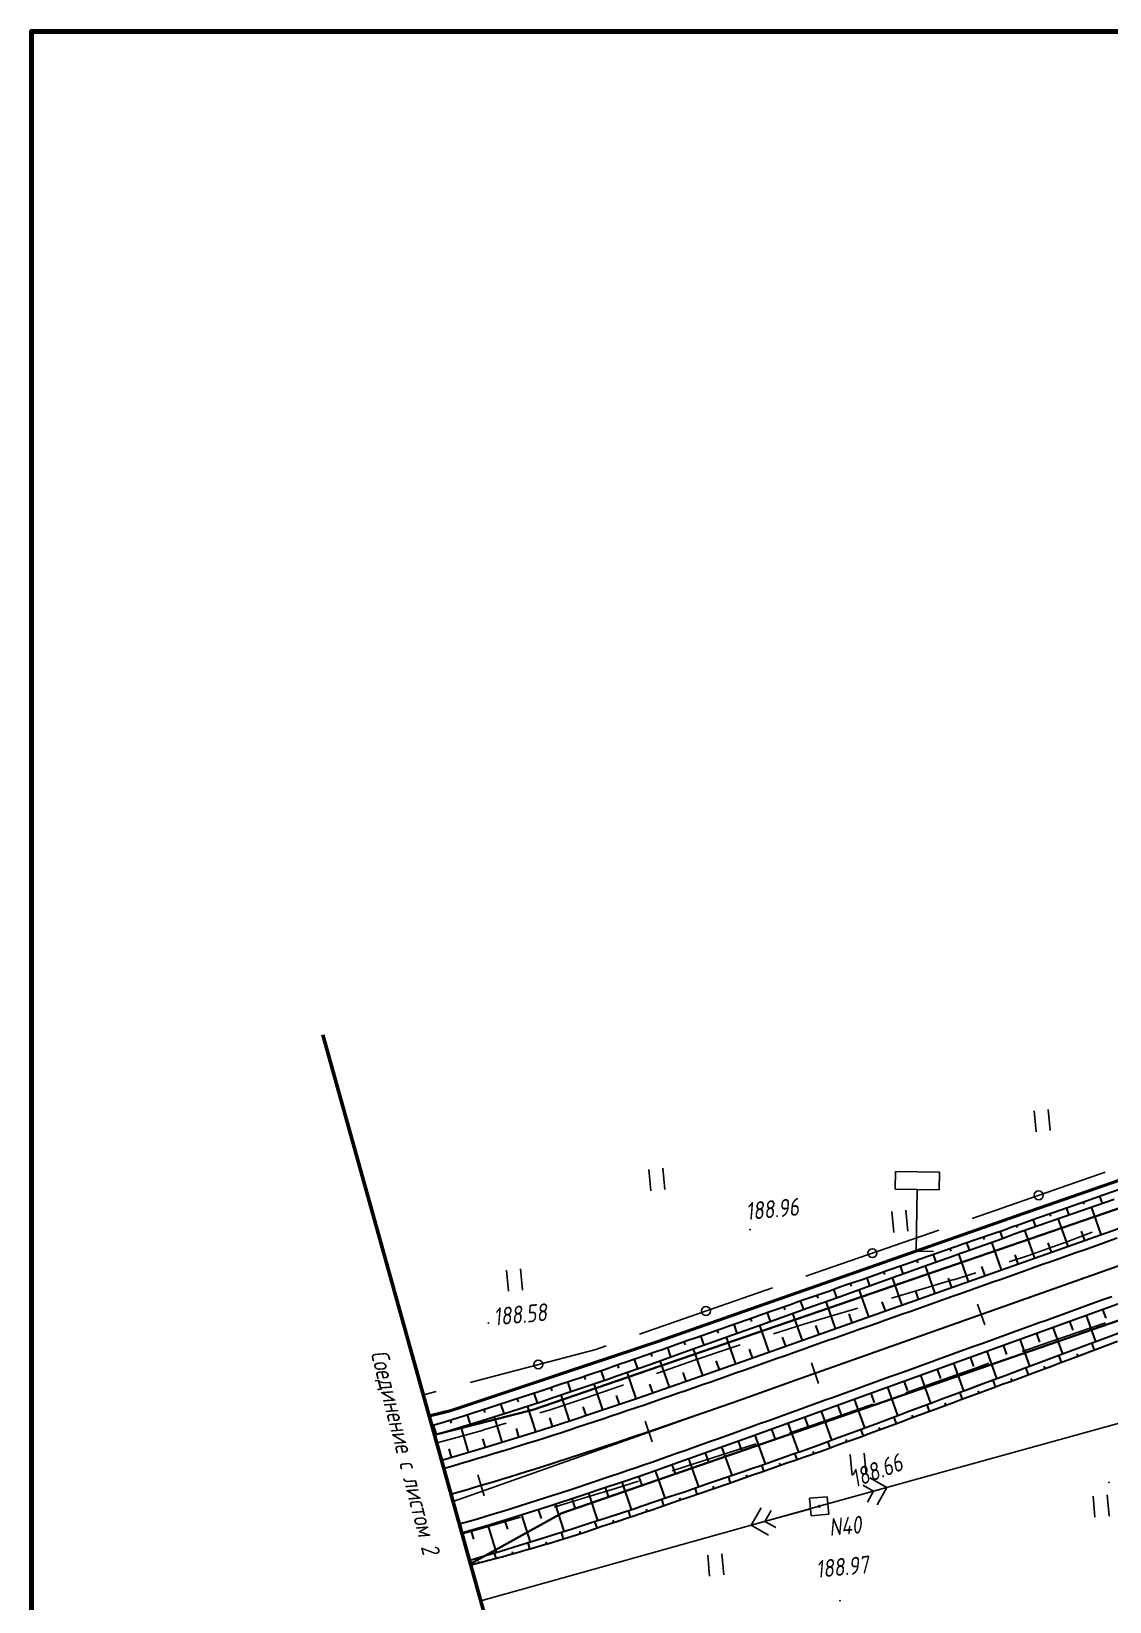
# Model space of a CAD drawing. Header units: millimetres. Extents: x 1808 to 2910, y -1045 to 155.
# Drawn here: x 1807.6 to 1930, y -933.8 to -755.5 of the extents above; entities that cross this region are included whole.
import ezdxf

# ---------------------------------------------------------------- set-up
doc = ezdxf.new("R2010")
doc.units = ezdxf.units.MM
doc.linetypes.add('CONTI', pattern=[0])
for name, color, linetype, lineweight in [('10', 1, 'Continuous', 35), ('КОПИЯ_ОСЬ_13_ОТКОСЫ', 7, 'Continuous', 30), ('КОПИЯ_ОСЬ_ГРАНИЦЫ_ПОЛОС', 7, 'Continuous', 30), ('ОСЬ_ВЕРХ_ПОКРЫТИЯ_ГРАНИЦЫ_ПОЛОС', 7, 'Continuous', 30), ('ОСЬ_ВЕРХ_ПОКРЫТИЯ_ОСЬ', 1, 'Continuous', 30)]:
    doc.layers.add(name, color=color, linetype=linetype, lineweight=lineweight)
for name, color, linetype in [('_Оформление', 7, 'Continuous'), ('_Ростелеком', 6, 'Continuous'), ('NAD_MDEFAULT', 7, 'CONTI'), ('PI_OTDEFAULT', 172, 'CONTI'), ('PI_TTDEFAULT', 5, 'CONTI'), ('PLN_O', 7, 'CONTI'), ('SIT_LDEFAULT', 7, 'CONTI'), ('USLZNDEFAULT', 7, 'CONTI'), ('ZAPSKDEFAULT', 7, 'CONTI'), ('КОПИЯ_ОСЬ_ТАНГЕНСЫ', 1, 'Continuous'), ('ОСЬ_ВЕРХ_ПОКРЫТИЯ_ПИКЕТЫ', 1, 'Continuous')]:
    doc.layers.add(name, color=color, linetype=linetype)
doc.styles.add('eskd', font='isocpeur.ttf', dxfattribs={"width": 1.2, "height": 2})
doc.linetypes.add('Связь', pattern='A,12.5,[130,ltypeshp.shx,S=1,R=-30,X=0,Y=0.9],1,[130,ltypeshp.shx,S=1,R=-30,X=0,Y=0.9],1,[130,ltypeshp.shx,S=1,R=-30,X=0,Y=0.9],4.5', length=19)

# ---------------------------------------------------------------- blocks, each defined once
blk = doc.blocks.new('BL_2011')
at = {"color": 0}
for p, q in [((0, 0), (0, 2.4)), ((1.6, 0), (1.6, 2.4))]:
    blk.add_line(p, q, dxfattribs=at)
blk = doc.blocks.new('BL_27')
at = {"color": 0}
for p, q in [((1, 1), (-1, 1)), ((-1, 1), (-1, -1)), ((1, -1), (1, 1)), ((-1, -1), (1, -1))]:
    blk.add_line(p, q, dxfattribs=at)
blk.add_circle((0, 0), 0.1, dxfattribs=at)
blk = doc.blocks.new('BL_13')
at = {"color": 0}
for p, q in [((-2.5, 7), (-2.5, 9)), ((-2.5, 9), (2.5, 9)), ((2.5, 9), (2.5, 7)), ((0, 7), (-2.5, 7)), ((0, 0), (0, 7)), ((2.5, 7), (0, 7)), ((2, 0), (0, 0))]:
    blk.add_line(p, q, dxfattribs=at)

msp = doc.modelspace()

# ---------------------------------------------------------------- linework, layer by layer
at = {"lineweight": 50}
msp.add_line((1840.68, -869.47), (1874.34, -990.04), dxfattribs=at)
at = {"layer": '10'}
for points in [[(2340.8, -809.75), (2326.22, -807.28), (2312.08, -805.76), (2278.54, -802.18), (2261.97, -800.24), (2163.25, -813), (2163.25, -813), (2069.02, -837.92), (2070.37, -844.9), (2007.36, -862.93), (1993.22, -867.8), (1864.53, -912.06), (1853.36, -914.89)], [(2650.1, -861.16), (2626.95, -857.05), (2570.11, -856.09), (2565.26, -865.7), (2519.43, -865.27), (2470.7, -857.69), (2465.22, -856.38), (2469.16, -847.43), (2442.03, -843.61), (2381.61, -830.69), (2299.11, -815.87), (2220.12, -825.4), (2217.18, -825.21), (2172.07, -831.2), (2010.75, -874.33), (2006.06, -875.95), (1867.8, -923.77), (1857.45, -929.54)], [(1857.45, -929.54), (1867.8, -923.77), (2006.06, -875.95), (2010.75, -874.33), (2172.07, -831.2), (2217.18, -825.21), (2220.12, -825.4), (2299.11, -815.87), (2381.61, -830.69)]]:
    msp.add_lwpolyline(points, dxfattribs=at)
at = {"layer": '_Оформление', "lineweight": 70, "ltscale": 200}
msp.add_lwpolyline([(2910.36, -755.52), (1807.57, -755.52), (1807.57, -1041.4), (2910.36, -1041.4)], close=True, dxfattribs=at)
at = {"layer": '_Ростелеком', "color": 5, "linetype": 'Связь', "const_width": 0.35}
msp.add_lwpolyline([(2340.8, -809.75), (2326.23, -807.2), (2312.08, -805.76), (2291.55, -803.57), (2261.95, -801.04), (2233.77, -804.47), (2208.72, -807.74), (2183.25, -810.74), (2183.25, -810.74), (2163.25, -813), (2122.18, -823.87), (2079.78, -837.58), (2042.87, -848.89), (2007.26, -861.09), (1958.59, -876.44), (1920.12, -889.79), (1878.5, -904.36), (1855.21, -912.13), (1852.76, -912.74)], dxfattribs=at)
at = {"layer": 'PI_TTDEFAULT', "color": 5}
for p in [(1889.17, -891.6, 188.96), (1859.45, -902.19, 188.58), (1929.95, -920.29, 189.59), (1897.03, -923, 188.97), (1899.4, -933.71, 189.16)]:
    msp.add_point(p, dxfattribs=at)
at = {"layer": 'PLN_O'}
for p, q in [((1914.4, -890.32), (1929.51, -885.07)), ((1895.5, -896.88), (1910.61, -891.63)), ((1876.62, -903.45), (1891.73, -898.19)), ((1857.39, -908.94), (1871.66, -905.18)), ((1871.66, -905.18), (1872.83, -904.77)), ((1852.09, -910.34), (1853.53, -909.96))]:
    msp.add_line(p, q, dxfattribs=at)
for centre in [(1921.95, -887.69), (1903.06, -894.26), (1884.17, -900.82), (1865.13, -906.9)]:
    msp.add_circle(centre, 0.5, dxfattribs=at)
at = {"layer": 'SIT_LDEFAULT', "color": 7}
for p, q in [((1925.25, -892.92), (1920.79, -894.52)), ((1928.03, -891.86), (1925.25, -892.92)), ((1920.79, -894.52), (1918.62, -895.24)), ((1914.81, -896.48), (1912.31, -897.27)), ((1908.03, -898.55), (1905.23, -899.38)), ((1912.31, -897.26), (1908.03, -898.55)), ((1899.49, -901.07), (1895.29, -902.33)), ((1901.41, -900.51), (1899.49, -901.07)), ((1927.88, -902.75), (1929.54, -902.18)), ((1895.29, -902.33), (1891.84, -903.41)), ((1923.34, -904.3), (1927.88, -902.75)), ((1887.04, -904.99), (1882.86, -906.41)), ((1888.04, -904.66), (1887.04, -904.99)), ((1897.03, -923), (1962.76, -904.76)), ((1920.08, -905.42), (1923.34, -904.3)), ((1882.86, -906.42), (1878.68, -907.88)), ((1910.47, -908.82), (1914.78, -907.3)), ((1914.78, -907.3), (1916.31, -906.75)), ((1874.8, -909.21), (1874.53, -909.31)), ((1878.68, -907.87), (1878.57, -907.91)), ((1906.88, -910.1), (1910.47, -908.82)), ((1870.45, -910.72), (1866.49, -912.04)), ((1874.52, -909.32), (1870.45, -910.72)), ((1866.49, -912.04), (1865.32, -912.4)), ((1897.81, -913.26), (1901.94, -911.83)), ((1901.94, -911.83), (1903.11, -911.42)), ((1858.9, -914.34), (1855.03, -915.42)), ((1861.48, -913.57), (1858.9, -914.33)), ((1893.64, -914.67), (1893.81, -914.61)), ((1893.81, -914.61), (1897.81, -913.27)), ((1855.03, -915.42), (1853.61, -915.8)), ((1885.86, -917.21), (1889.86, -915.92)), ((1881.85, -918.49), (1885.86, -917.21)), ((1880.34, -918.97), (1881.85, -918.49)), ((1904.73, -920.87), (1902.77, -919.75)), ((1869.99, -922.17), (1873.9, -920.97)), ((1873.9, -920.97), (1876.51, -920.16)), ((1897.99, -922.73), (1904.73, -920.87)), ((1901.97, -920.59), (1903.2, -921.29)), ((1903.2, -921.29), (1902.5, -922.52)), ((1903.63, -922.83), (1904.73, -920.87)), ((1858.62, -933.74), (1897.03, -923)), ((1866.95, -923.09), (1869.99, -922.17)), ((1890.43, -923.19), (1889.32, -925.16)), ((1896.07, -923.27), (1889.32, -925.16)), ((1890.87, -924.72), (1891.56, -923.49)), ((1858.42, -925.58), (1862.31, -924.45)), ((1862.31, -924.46), (1863.11, -924.22)), ((1889.32, -925.16), (1891.29, -926.27)), ((1892.1, -925.42), (1890.87, -924.72)), ((1856.49, -926.12), (1858.42, -925.58))]:
    msp.add_line(p, q, dxfattribs=at)
at = {"layer": 'КОПИЯ_ОСЬ_13_ОТКОСЫ'}
for points in [[(1854.16, -917.75), (1854.28, -917.72), (1859.02, -916.33), (1864.7, -914.57), (1866.59, -913.97), (1868.94, -913.21), (1871.3, -912.43), (1873.66, -911.64), (1876.39, -910.72), (1879.31, -909.71), (1883.54, -908.24), (1891.07, -905.59), (1960.77, -880.92), (1977.89, -874.97), (1995.07, -869.16), (2012.29, -863.51), (2029.57, -858.01), (2046.89, -852.66), (2118.67, -830.87)], [(1856.46, -926.01), (1857.6, -925.68), (1859.06, -925.24), (1860.51, -924.8), (1861.96, -924.36), (1863.41, -923.91), (1865.34, -923.29), (1866.78, -922.83), (1869.9, -921.81), (1873.01, -920.77), (1874.92, -920.13), (1877.78, -919.15), (1880.62, -918.15), (1883.94, -916.98), (1889.14, -915.13), (1938.05, -897.45), (1963.43, -888.47), (1980.48, -882.54), (1997.59, -876.75), (2014.75, -871.12), (2031.96, -865.64), (2049.22, -860.31), (2115.24, -840.27)], [(1853.06, -913.82), (1853.16, -913.79), (1854.09, -913.51), (1855.96, -912.95), (1856.89, -912.65), (1857.82, -912.35), (1859.69, -911.76), (1862.48, -910.83), (1863.42, -910.53), (1865.29, -909.93), (1866.22, -909.61), (1867.15, -909.3), (1869.02, -908.69), (1869.95, -908.37), (1870.89, -908.04), (1872.76, -907.41), (1873.69, -907.09), (1874.62, -906.76), (1875, -906.63), (1877.43, -905.8), (1878.36, -905.47), (1879.3, -905.14), (1881.18, -904.49), (1882.11, -904.15), (1883.05, -903.82), (1885.87, -902.84), (1886.81, -902.5), (1889.63, -901.52), (1890.57, -901.18), (1891.52, -900.85), (1893.79, -900.07), (1894.35, -899.87), (1895.29, -899.52), (1898.13, -898.56), (1899.07, -898.21), (1900.01, -897.87), (1901.9, -897.23), (1902.85, -896.9), (1903.79, -896.55), (1904.73, -896.22), (1906.62, -895.57), (1907.57, -895.24), (1908.5, -894.89), (1911.34, -893.92), (1912.28, -893.59), (1912.66, -893.45), (1913.22, -893.24), (1917.01, -891.96), (1917.96, -891.63), (1918.89, -891.28), (1919.84, -890.95), (1921.72, -890.29), (1923.61, -889.63), (1927.39, -888.3), (1929.27, -887.64), (1932.1, -886.64)], [(1928.86, -887.78), (1929.15, -888.6)], [(1853.35, -914.87), (1854.4, -914.57), (1858.16, -913.43), (1861.91, -912.26), (1865.65, -911.05), (1866.58, -910.73), (1869.39, -909.79), (1873.13, -908.51), (1874.06, -908.19), (1877.8, -906.88), (1878.74, -906.55), (1881.55, -905.55), (1886.24, -903.88), (1887.17, -903.54), (1890, -902.54), (1891.87, -901.86), (1894.7, -900.85), (1895.64, -900.51), (1898.47, -899.51), (1900.35, -898.82), (1903.17, -897.82), (1904.11, -897.47), (1905.05, -897.13), (1906.94, -896.47), (1907.88, -896.13), (1908.82, -895.78), (1911.65, -894.78), (1912.59, -894.44), (1912.96, -894.3), (1913.53, -894.1), (1917.3, -892.77), (1918.24, -892.43), (1919.18, -892.08), (1922.01, -891.09), (1927.67, -889.11), (1930.51, -888.12)], [(1853.35, -914.87), (1854.4, -914.57), (1858.16, -913.43), (1861.91, -912.26), (1865.65, -911.05), (1866.58, -910.73), (1869.39, -909.79), (1873.13, -908.51), (1874.06, -908.19), (1877.8, -906.88), (1878.74, -906.55), (1881.55, -905.55), (1886.24, -903.88), (1887.17, -903.54), (1890, -902.54), (1891.87, -901.86), (1894.7, -900.85), (1895.64, -900.51), (1898.47, -899.51), (1900.35, -898.82), (1903.17, -897.82), (1904.11, -897.47), (1905.05, -897.13), (1906.94, -896.47), (1907.88, -896.13), (1908.82, -895.78), (1911.65, -894.78), (1912.59, -894.44), (1912.96, -894.3), (1913.53, -894.1), (1917.3, -892.77), (1918.24, -892.43), (1919.18, -892.08), (1922.01, -891.09), (1927.67, -889.11), (1930.51, -888.12)], [(1925.09, -889.11), (1925.37, -889.91)], [(1926.97, -888.44), (1927.07, -888.71)], [(1929.06, -892.14), (1927.96, -889.01)], [(1919.43, -891.09), (1919.52, -891.36)], [(1921.31, -890.43), (1921.6, -891.23)], [(1923.2, -889.77), (1923.3, -890.04)], [(1925.29, -893.48), (1924.18, -890.33)], [(1913.76, -893.06), (1914.05, -893.91)], [(1915.65, -892.42), (1915.75, -892.7)], [(1917.75, -896.15), (1916.64, -893)], [(1917.54, -891.77), (1917.83, -892.58)], [(1921.52, -894.81), (1920.4, -891.65)], [(1923.41, -894.15), (1923.03, -893.09)], [(1927.18, -892.81), (1926.81, -891.76)], [(1908.1, -895.04), (1908.21, -895.34)], [(1909.98, -894.39), (1910.28, -895.26)], [(1911.88, -893.73), (1911.98, -894.02)], [(1913.98, -897.48), (1912.87, -894.34)], [(1919.64, -895.48), (1919.27, -894.43)], [(1904.32, -896.36), (1904.43, -896.67)], [(1906.21, -895.71), (1906.52, -896.61)], [(1910.21, -898.82), (1909.1, -895.68)], [(1915.87, -896.82), (1915.49, -895.77)], [(1898.66, -898.36), (1899.01, -899.31)], [(1900.55, -897.69), (1900.66, -898.01)], [(1902.67, -901.49), (1901.57, -898.39)], [(1902.44, -897.04), (1902.76, -897.97)], [(1906.44, -900.15), (1905.34, -897.03)], [(1908.32, -899.48), (1907.96, -898.45)], [(1912.1, -898.15), (1911.73, -897.1)], [(1893, -900.34), (1893.11, -900.68)], [(1894.88, -899.67), (1895.25, -900.65)], [(1896.77, -899.02), (1896.89, -899.35)], [(1898.9, -902.82), (1897.81, -899.74)], [(1904.55, -900.82), (1904.19, -899.79)], [(1889.22, -901.66), (1889.34, -902.01)], [(1891.11, -900.99), (1891.46, -902.01)], [(1895.13, -904.16), (1894.04, -901.09)], [(1900.78, -902.15), (1900.42, -901.13)], [(1925.46, -902), (1925.82, -903)], [(1927.34, -901.32), (1928.41, -904.29)], [(1929.22, -900.64), (1929.58, -901.63)], [(1857.33, -929.13), (1857.52, -929.07), (1858.5, -928.79), (1860.46, -928.21), (1860.85, -928.09), (1861.43, -927.9), (1862.41, -927.61), (1864.36, -927.01), (1865.33, -926.69), (1867.27, -926.08), (1868.24, -925.77), (1869.22, -925.48), (1871.15, -924.85), (1872.11, -924.53), (1873.08, -924.23), (1875.97, -923.27), (1876.93, -922.96), (1879.8, -921.98), (1880.76, -921.65), (1881.72, -921.34), (1882.67, -921.01), (1884.58, -920.35), (1886.49, -919.7), (1888.38, -919.03), (1889.33, -918.7), (1890.28, -918.39), (1892.17, -917.71), (1893.12, -917.37), (1894.07, -917.06), (1895.01, -916.73), (1896.9, -916.05), (1897.84, -915.7), (1898.77, -915.35), (1901.59, -914.33), (1902.53, -913.97), (1903.46, -913.62), (1905.34, -912.92), (1906.27, -912.57), (1907.21, -912.21), (1910.02, -911.17), (1910.95, -910.81), (1911.89, -910.46), (1913.77, -909.76), (1914.7, -909.42), (1915.64, -909.06), (1918.45, -908.02), (1920.32, -907.31), (1923.14, -906.27), (1924.07, -905.91), (1927.82, -904.51), (1928.76, -904.16), (1932.51, -902.77)], [(1857.33, -929.13), (1857.52, -929.07), (1858.5, -928.79), (1860.46, -928.21), (1860.85, -928.09), (1861.43, -927.9), (1862.41, -927.61), (1864.36, -927.01), (1865.33, -926.69), (1867.27, -926.08), (1868.24, -925.77), (1869.22, -925.48), (1871.15, -924.85), (1872.11, -924.53), (1873.08, -924.23), (1875.97, -923.27), (1876.93, -922.96), (1879.8, -921.98), (1880.76, -921.65), (1881.72, -921.34), (1882.67, -921.01), (1884.58, -920.35), (1886.49, -919.7), (1888.38, -919.03), (1889.33, -918.7), (1890.28, -918.39), (1892.17, -917.71), (1893.12, -917.37), (1894.07, -917.06), (1895.01, -916.73), (1896.9, -916.05), (1897.84, -915.7), (1898.77, -915.35), (1901.59, -914.33), (1902.53, -913.97), (1903.46, -913.62), (1905.34, -912.92), (1906.27, -912.57), (1907.21, -912.21), (1910.02, -911.17), (1910.95, -910.81), (1911.89, -910.46), (1913.77, -909.76), (1914.7, -909.41), (1915.64, -909.06), (1918.45, -908.02), (1920.32, -907.31), (1923.14, -906.26), (1924.07, -905.91), (1927.82, -904.51), (1928.76, -904.16), (1932.51, -902.77)], [(1883.56, -903.64), (1883.93, -904.7)], [(1885.45, -902.99), (1885.57, -903.34)], [(1887.58, -906.82), (1886.51, -903.78)], [(1887.33, -902.31), (1887.69, -903.36)], [(1891.36, -905.49), (1890.28, -902.44)], [(1893.24, -904.82), (1892.88, -903.81)], [(1897.01, -903.49), (1896.65, -902.47)], [(1921.7, -903.36), (1922.06, -904.38)], [(1923.58, -902.68), (1924.66, -905.69)], [(1857.49, -929.67), (1857.67, -929.62), (1858.66, -929.36), (1859.65, -929.09), (1860.64, -928.83), (1861.04, -928.72), (1861.62, -928.54), (1862.61, -928.27), (1863.6, -927.99), (1864.58, -927.73), (1865.56, -927.42), (1866.54, -927.15), (1867.52, -926.85), (1868.48, -926.53), (1869.46, -926.24), (1870.43, -925.92), (1871.39, -925.6), (1872.36, -925.27), (1873.33, -924.97), (1874.29, -924.64), (1875.25, -924.32), (1876.21, -923.99), (1876.5, -923.91), (1876.79, -923.82), (1877.08, -923.72), (1878.13, -923.35), (1881, -922.35), (1881.96, -922.05), (1883.87, -921.38), (1884.82, -921.04), (1886.73, -920.4), (1887.68, -920.06), (1888.62, -919.72), (1889.57, -919.38), (1890.53, -919.08), (1891.48, -918.75), (1893.36, -918.06), (1894.31, -917.75), (1895.26, -917.42), (1897.15, -916.76), (1898.09, -916.42), (1899.03, -916.07), (1899.97, -915.73), (1901.86, -915.07), (1902.79, -914.71), (1903.73, -914.36), (1904.67, -914.02), (1905.61, -913.68), (1906.54, -913.33), (1907.48, -912.97), (1908.41, -912.62), (1910.3, -911.95), (1911.23, -911.59), (1912.17, -911.24), (1913.1, -910.89), (1914.05, -910.55), (1914.99, -910.21), (1915.92, -909.85), (1916.86, -909.5), (1917.79, -909.15), (1918.74, -908.82), (1921.54, -907.76), (1923.42, -907.08), (1924.36, -906.72), (1926.23, -906.01), (1928.1, -905.32), (1930.91, -904.25)], [(1877.9, -905.63), (1878.03, -905.99)], [(1879.79, -904.97), (1880.16, -906.04)], [(1881.67, -904.31), (1881.8, -904.67)], [(1883.81, -908.15), (1882.75, -905.13)], [(1889.47, -906.15), (1889.11, -905.14)], [(1916.05, -905.4), (1917.17, -908.49)], [(1917.93, -904.72), (1918.31, -905.75)], [(1919.82, -904.04), (1920.92, -907.09)], [(1926.43, -905.94), (1926.33, -905.67)], [(1928.3, -905.24), (1928, -904.45)], [(1874.12, -906.94), (1874.25, -907.31)], [(1876.01, -906.29), (1876.38, -907.38)], [(1880.03, -909.46), (1878.99, -906.46)], [(1885.7, -907.48), (1885.34, -906.48)], [(1910.41, -907.44), (1910.79, -908.5)], [(1912.29, -906.76), (1913.42, -909.89)], [(1914.17, -906.08), (1914.55, -907.12)], [(1920.81, -908.04), (1920.51, -907.24)], [(1922.68, -907.35), (1922.59, -907.08)], [(1924.55, -906.64), (1924.25, -905.84)], [(1868.44, -908.88), (1868.81, -909.99)], [(1870.34, -908.23), (1870.46, -908.6)], [(1872.46, -912.04), (1871.47, -909.08)], [(1872.23, -907.59), (1872.6, -908.69)], [(1876.25, -910.76), (1875.24, -907.78)], [(1878.14, -910.11), (1877.8, -909.12)], [(1881.92, -908.81), (1881.57, -907.8)], [(1906.65, -908.8), (1907.04, -909.87)], [(1908.53, -908.12), (1909.68, -911.3)], [(1917.05, -909.43), (1916.77, -908.64)], [(1918.93, -908.74), (1918.84, -908.48)], [(1862.74, -910.75), (1862.86, -911.12)], [(1864.64, -910.14), (1865, -911.26)], [(1866.54, -909.51), (1866.67, -909.88)], [(1868.66, -913.3), (1867.71, -910.36)], [(1874.36, -911.41), (1874.02, -910.42)], [(1901.01, -910.84), (1902.18, -914.1)], [(1902.89, -910.16), (1903.28, -911.24)], [(1904.77, -909.48), (1905.93, -912.7)], [(1913.3, -910.82), (1913.02, -910.04)], [(1915.18, -910.13), (1915.08, -909.87)], [(1857.04, -912.61), (1857.38, -913.67)], [(1858.94, -912), (1859.05, -912.35)], [(1861.03, -915.71), (1860.14, -912.82)], [(1860.84, -911.38), (1861.21, -912.48)], [(1864.85, -914.52), (1863.92, -911.61)], [(1870.56, -912.67), (1870.24, -911.69)], [(1895.36, -912.88), (1895.76, -913.97)], [(1897.24, -912.2), (1898.43, -915.48)], [(1899.12, -911.52), (1899.52, -912.61)], [(1905.81, -913.61), (1905.52, -912.85)], [(1907.68, -912.9), (1907.58, -912.65)], [(1909.56, -912.22), (1909.28, -911.44)], [(1911.43, -911.51), (1911.33, -911.26)], [(1853.21, -913.77), (1853.52, -914.82)], [(1855.13, -913.2), (1855.23, -913.55)], [(1857.2, -916.86), (1856.36, -913.98)], [(1862.94, -915.12), (1862.65, -914.15)], [(1866.76, -913.91), (1866.45, -912.95)], [(1891.6, -914.23), (1891.99, -915.32)], [(1893.48, -913.56), (1894.67, -916.85)], [(1902.06, -914.99), (1901.77, -914.26)], [(1903.93, -914.29), (1903.84, -914.04)], [(1859.12, -916.3), (1858.83, -915.34)], [(1885.95, -916.26), (1887.11, -919.48)], [(1887.84, -915.59), (1888.22, -916.66)], [(1889.72, -914.91), (1890.9, -918.17)], [(1898.29, -916.34), (1898.02, -915.63)], [(1900.17, -915.66), (1900.09, -915.42)], [(1855.28, -917.42), (1855, -916.47)], [(1882.18, -917.6), (1883.31, -920.79)], [(1884.07, -916.94), (1884.45, -918)], [(1892.63, -918.33), (1892.54, -918.09)], [(1894.52, -917.68), (1894.28, -916.98)], [(1896.41, -917.02), (1896.33, -916.79)], [(1876.52, -919.58), (1876.88, -920.62)], [(1878.41, -918.92), (1879.51, -922.08)], [(1880.3, -918.27), (1880.67, -919.32)], [(1886.97, -920.32), (1886.72, -919.62)], [(1888.85, -919.64), (1888.77, -919.41)], [(1890.75, -919.01), (1890.5, -918.31)], [(1870.84, -921.5), (1871.87, -924.61)], [(1872.73, -920.87), (1873.08, -921.9)], [(1874.63, -920.23), (1875.69, -923.36)], [(1883.19, -921.62), (1882.94, -920.92)], [(1885.07, -920.95), (1884.99, -920.72)], [(1865.13, -923.36), (1865.46, -924.39)], [(1867.04, -922.75), (1868.04, -925.84)], [(1868.94, -922.13), (1869.28, -923.16)], [(1875.61, -924.19), (1875.36, -923.47)], [(1877.51, -923.57), (1877.43, -923.33)], [(1879.4, -922.91), (1879.15, -922.2)], [(1881.29, -922.26), (1881.22, -922.02)], [(1859.4, -925.14), (1860.34, -928.24)], [(1861.31, -924.56), (1861.63, -925.59)], [(1863.22, -923.96), (1864.19, -927.06)], [(1871.82, -925.45), (1871.57, -924.71)], [(1873.72, -924.84), (1873.64, -924.59)], [(1857.48, -925.71), (1857.79, -926.75)], [(1864.18, -927.83), (1863.99, -927.12)], [(1866.1, -927.27), (1866.04, -927.04)], [(1868.01, -926.69), (1867.76, -925.93)], [(1869.92, -926.09), (1869.83, -925.83)], [(1860.33, -928.91), (1860.17, -928.3)], [(1862.25, -928.37), (1862.2, -928.16)], [(1858.4, -929.43), (1858.35, -929.26)]]:
    msp.add_lwpolyline(points, dxfattribs=at)
at = {"layer": 'КОПИЯ_ОСЬ_ГРАНИЦЫ_ПОЛОС'}
msp.add_lwpolyline([(1930.88, -892.56), (1929.94, -892.9), (1929, -893.23), (1928.05, -893.56), (1927.11, -893.9), (1926.17, -894.23), (1925.23, -894.56), (1924.28, -894.9), (1923.34, -895.23), (1922.4, -895.56), (1921.46, -895.9), (1920.52, -896.23), (1919.57, -896.56), (1918.63, -896.9), (1917.69, -897.23), (1916.75, -897.56), (1915.8, -897.9), (1914.86, -898.23), (1913.92, -898.56), (1912.98, -898.9), (1912.04, -899.23), (1911.09, -899.57), (1910.15, -899.9), (1909.21, -900.23), (1908.27, -900.57), (1907.32, -900.9), (1906.38, -901.23), (1905.44, -901.57), (1904.5, -901.9), (1903.56, -902.23), (1902.61, -902.57), (1901.67, -902.9), (1900.73, -903.23), (1899.79, -903.57), (1898.85, -903.9), (1897.9, -904.23), (1896.96, -904.57), (1896.02, -904.9), (1895.08, -905.23), (1894.13, -905.57), (1893.19, -905.9), (1892.25, -906.23), (1891.31, -906.57), (1890.37, -906.9), (1889.42, -907.23), (1888.48, -907.57), (1887.54, -907.9), (1886.6, -908.23), (1885.66, -908.56), (1884.72, -908.89), (1883.78, -909.22), (1882.84, -909.55), (1881.89, -909.88), (1880.95, -910.2), (1880.01, -910.53), (1879.07, -910.85), (1878.13, -911.18), (1877.18, -911.5), (1876.24, -911.82), (1875.3, -912.14), (1874.36, -912.46), (1873.41, -912.78), (1872.47, -913.09), (1871.53, -913.41), (1870.58, -913.72), (1869.64, -914.03), (1868.69, -914.34), (1867.75, -914.65), (1866.8, -914.95), (1865.86, -915.25), (1864.91, -915.55), (1863.97, -915.85), (1863.02, -916.15), (1862.07, -916.44), (1861.12, -916.73), (1860.17, -917.02), (1859.22, -917.31), (1858.27, -917.59), (1857.32, -917.88), (1856.37, -918.15), (1855.42, -918.43), (1854.47, -918.7), (1854.43, -918.71)], dxfattribs=at)
at = {"layer": 'КОПИЯ_ОСЬ_ТАНГЕНСЫ'}
msp.add_line((1855.47, -922.44), (2004.19, -869.8), dxfattribs=at)
at = {"layer": 'ОСЬ_ВЕРХ_ПОКРЫТИЯ_ГРАНИЦЫ_ПОЛОС'}
for points in [[(1854.16, -917.75), (1854.28, -917.72), (1859.02, -916.33), (1864.7, -914.57), (1866.59, -913.97), (1868.94, -913.21), (1871.3, -912.43), (1873.66, -911.64), (1876.39, -910.72), (1879.31, -909.71), (1883.54, -908.24), (1891.07, -905.59), (1960.77, -880.92), (1977.89, -874.97), (1995.07, -869.16), (2012.29, -863.51), (2029.57, -858.01), (2046.89, -852.66), (2118.67, -830.87)], [(1856.46, -926.01), (1857.6, -925.68), (1859.06, -925.24), (1860.51, -924.8), (1861.96, -924.36), (1863.41, -923.91), (1865.34, -923.29), (1866.78, -922.83), (1869.9, -921.81), (1873.01, -920.77), (1874.92, -920.13), (1877.78, -919.15), (1880.62, -918.15), (1883.94, -916.98), (1889.14, -915.13), (1938.05, -897.45), (1963.43, -888.47), (1980.48, -882.54), (1997.59, -876.75), (2014.75, -871.12), (2031.96, -865.64), (2049.22, -860.31), (2115.24, -840.27)], [(1930.28, -899.2), (1929.34, -899.53), (1928.41, -899.87), (1927.48, -900.21), (1926.55, -900.54), (1925.62, -900.88), (1924.69, -901.21), (1923.76, -901.55), (1922.83, -901.89), (1921.9, -902.22), (1920.97, -902.56), (1920.04, -902.9), (1919.11, -903.23), (1918.18, -903.57), (1917.25, -903.9), (1916.32, -904.24), (1915.39, -904.58), (1914.46, -904.91), (1913.53, -905.25), (1912.6, -905.58), (1911.67, -905.92), (1910.74, -906.26), (1909.81, -906.59), (1908.88, -906.93), (1907.95, -907.27), (1907.02, -907.6), (1906.09, -907.94), (1905.16, -908.27), (1904.23, -908.61), (1903.3, -908.95), (1902.37, -909.28), (1901.44, -909.62), (1900.51, -909.96), (1899.58, -910.29), (1898.65, -910.63), (1897.72, -910.96), (1896.79, -911.3), (1895.86, -911.64), (1894.93, -911.97), (1894, -912.31), (1893.07, -912.64), (1892.14, -912.98), (1891.21, -913.32), (1890.27, -913.65), (1889.34, -913.99), (1888.41, -914.32), (1887.48, -914.66), (1886.54, -914.99), (1885.61, -915.33), (1884.68, -915.66), (1883.74, -915.99), (1882.81, -916.32), (1881.87, -916.65), (1880.93, -916.98), (1880, -917.31), (1879.06, -917.64), (1878.12, -917.97), (1877.18, -918.29), (1876.24, -918.62), (1875.3, -918.94), (1874.36, -919.26), (1873.42, -919.58), (1872.48, -919.9), (1871.53, -920.22), (1870.59, -920.53), (1869.64, -920.85), (1868.7, -921.16), (1867.75, -921.47), (1866.8, -921.77), (1865.85, -922.08), (1864.9, -922.38), (1863.95, -922.69), (1863, -922.99), (1862.05, -923.28), (1861.1, -923.58), (1860.14, -923.87), (1859.19, -924.16), (1858.23, -924.45), (1857.27, -924.73), (1856.31, -925.01), (1856.19, -925.05)]]:
    msp.add_lwpolyline(points, dxfattribs=at)
at = {"layer": 'ОСЬ_ВЕРХ_ПОКРЫТИЯ_ОСЬ'}
msp.add_lwpolyline([(1855.23, -921.6), (1855.31, -921.58), (1856.25, -921.31), (1857.19, -921.04), (1858.13, -920.76), (1859.07, -920.49), (1860.01, -920.21), (1860.94, -919.92), (1861.88, -919.64), (1862.82, -919.35), (1863.75, -919.06), (1864.68, -918.77), (1865.62, -918.48), (1866.55, -918.18), (1867.48, -917.88), (1868.41, -917.58), (1870.27, -916.98), (1872.13, -916.37), (1873.99, -915.75), (1875.84, -915.13), (1877.7, -914.5), (1879.55, -913.86), (1881.4, -913.22), (1884.17, -912.26), (1887.86, -910.97), (1894.32, -908.69), (1894.32, -908.69), (1960.27, -885.34)], dxfattribs=at)
at = {"layer": 'ОСЬ_ВЕРХ_ПОКРЫТИЯ_ПИКЕТЫ'}
for p, q in [((1915.83, -902.4), (1914.99, -900.04)), ((1896.97, -909.07), (1896.14, -906.71)), ((1878.08, -915.68), (1877.28, -913.32)), ((1858.99, -921.81), (1858.28, -919.42))]:
    msp.add_line(p, q, dxfattribs=at)

# ---------------------------------------------------------------- block references
at = {"layer": '_Ростелеком', "color": 5, "rotation": 358.9010873179634}
msp.add_blockref('BL_13', (1908.03, -894.02), dxfattribs=at)
at = {"layer": 'USLZNDEFAULT', "color": 7, "rotation": 5.244115039693727}
msp.add_blockref('BL_27', (1897.03, -923), dxfattribs=at)
at = {"layer": 'ZAPSKDEFAULT', "color": 7, "rotation": 5.244115039693727}
for p in [(1921.67, -880.48), (1877.91, -887.16), (1905.5, -891.91), (1861.74, -898.59), (1900.76, -919.5), (1928.35, -924.25), (1884.59, -930.93)]:
    msp.add_blockref('BL_2011', p, dxfattribs=at)

# ---------------------------------------------------------------- texts
at = {"layer": 'NAD_MDEFAULT', "color": 7, "style": 'eskd', "oblique": 10, "width": 0.8}
for s, rotation, p in [('Соединение с листом 2', 284.5136, (1846.08, -905.6)), ('N40', 5.2441, (1898.24, -926.39))]:
    msp.add_text(s, height=2, rotation=rotation, dxfattribs=at).set_placement(p)
at = {"layer": 'PI_OTDEFAULT', "color": 172, "style": 'eskd', "oblique": 10, "width": 0.8}
for s, rotation, p in [('188.96', 5.2441, (1888.8, -890.51)), ('188.58', 5.2441, (1860.15, -902.48)), ('188.66', 20.2441, (1901.08, -920.91)), ('188.97', 5.2441, (1896.76, -931.14))]:
    msp.add_text(s, height=2, rotation=rotation, dxfattribs=at).set_placement(p)

doc.saveas('drawing.dxf')
